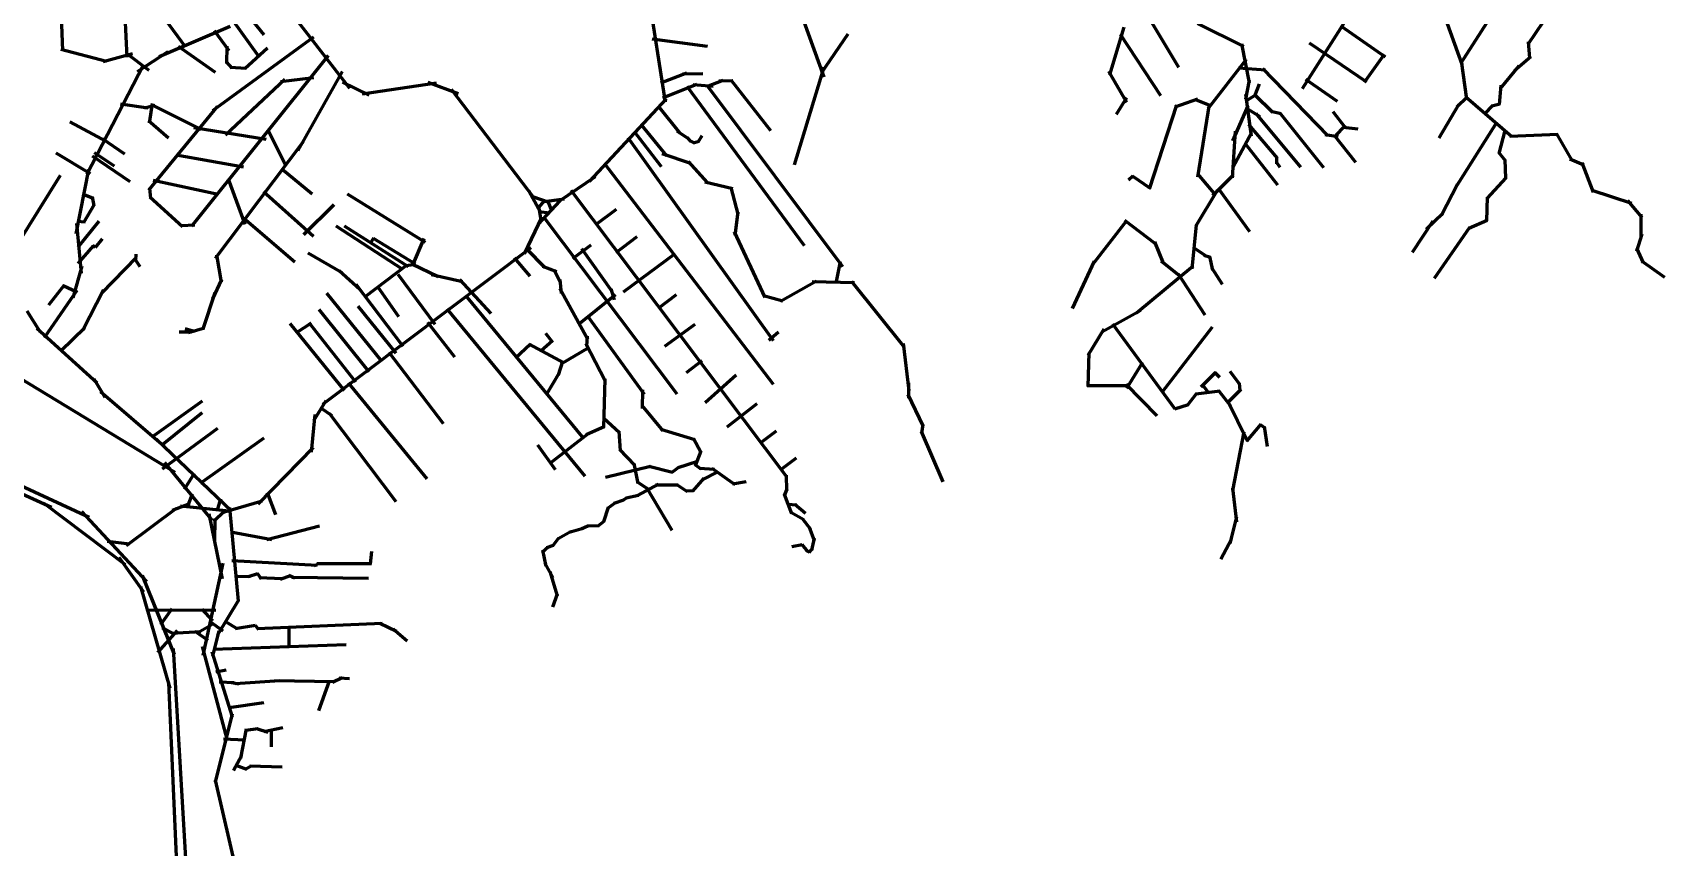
# Model space of a CAD drawing. Header units: inches. Extents: x 723419 to 759401, y 6910722 to 6968430.
# Drawn here: x 743592 to 747427, y 6942384 to 6944299 of the extents above; entities that cross this region are included whole.
import ezdxf

# ---------------------------------------------------------------- set-up
doc = ezdxf.new("R2010")
doc.units = ezdxf.units.IN
doc.header["$MEASUREMENT"] = 0
doc.layers.add('Linhas Axiais - Florianopolis', color=6, linetype='Continuous', lineweight=60)

msp = doc.modelspace()

# ---------------------------------------------------------------- linework, layer by layer
at = {"layer": 'Linhas Axiais - Florianopolis', "linetype": 'Continuous', "lineweight": 60}
for p, q in [((746576.1, 6944167.4), (746822.5, 6944555.1)), ((743808.5, 6944458.7), (743949, 6944266.5)), ((745033.4, 6944421.1), (745077.9, 6944135.4)), ((744158, 6944398.1), (744336.2, 6944167.9)), ((747044.1, 6944376.1), (746948.7, 6944226.6)), ((743658.9, 6944338), (743661.7, 6944255.9)), ((743808.4, 6944337.8), (743812.7, 6944241.2)), ((744123.5, 6944242.4), (744061.5, 6944328.3)), ((744135.6, 6944293.6), (744087.9, 6944352.3)), ((746285.7, 6944216.7), (746210.1, 6944341.8)), ((746906.1, 6944348.1), (746950.7, 6944224.6)), ((747106.3, 6944271.3), (747160.3, 6944351.4)), ((743889.3, 6944242.3), (744055.6, 6944313.9)), ((744015.2, 6944115.3), (744252.3, 6944288.7)), ((744017.8, 6944303.5), (744052.5, 6944256.7)), ((745404.3, 6944324.5), (745451.1, 6944194.8)), ((745507.8, 6944295.2), (745445, 6944203.6)), ((746123.4, 6944199.4), (746157.2, 6944311)), ((746243.2, 6944149.6), (746148.1, 6944293.9)), ((746329.4, 6944319.6), (746438.6, 6944265.7)), ((746666.7, 6944313.5), (746770.6, 6944241.4)), ((743765, 6944230.7), (743657.5, 6944258.7)), ((743810.8, 6944251.4), (743864.8, 6944210.2)), ((743837.6, 6944207.2), (743910.4, 6944253.8)), ((744021, 6944204.5), (743934.3, 6944265.8)), ((744047.8, 6944267), (744047.5, 6944226.1)), ((744143.7, 6944262.4), (744090, 6944213.5)), ((745177.9, 6944265.7), (745047.8, 6944282.9)), ((746432.7, 6944272.3), (746450.5, 6944180.5)), ((746592.2, 6944274.4), (746726.3, 6944182.6)), ((747110.4, 6944238.4), (747107.2, 6944277)), ((743718.6, 6943965.4), (743852.2, 6944222.9)), ((743757.5, 6944230.3), (743826.3, 6944249.2)), ((744286.4, 6944244.8), (743965.1, 6943843.6)), ((744046.4, 6944230), (744059.5, 6944215.2)), ((744055.8, 6944217), (744093.1, 6944214.8)), ((745381.9, 6943987.5), (745452, 6944217.6)), ((746354.5, 6944119.9), (746444.8, 6944236.1)), ((746425.9, 6944215.7), (746489.5, 6944211.3)), ((746482.4, 6944214), (746635.8, 6944056.2)), ((746722.1, 6944182.2), (746768.7, 6944247.7)), ((746949.5, 6944232.1), (746961.6, 6944142.4)), ((747041.2, 6944167.2), (747085.6, 6944220.3)), ((747074.4, 6944209.2), (747112.6, 6944242.7)), ((744184.2, 6944188.7), (744044.7, 6944057.3)), ((744174.7, 6944183.6), (744252.4, 6944192.9)), ((744319.2, 6944207), (744214.7, 6944021.6)), ((744320.1, 6944181.8), (744382.2, 6944151.3)), ((744541.1, 6944180), (744366.4, 6944153.7)), ((744592.8, 6944154.6), (744521.2, 6944181.7)), ((745128, 6944203), (745067.4, 6944179.8)), ((745072.7, 6944144.9), (745152.3, 6944177.1)), ((745166.6, 6944201.9), (745118.8, 6944200.7)), ((745144.4, 6944176.3), (745191.3, 6944172.9)), ((745213.9, 6944186), (745175.3, 6944170.8)), ((745176.5, 6944174.8), (745494.8, 6943749)), ((745237.3, 6944184.9), (745204.4, 6944184.2)), ((745326.8, 6944068), (745233.6, 6944187.1)), ((746163.7, 6944134.4), (746120.8, 6944207.2)), ((746450.8, 6944187), (746442.3, 6944142.5)), ((746474.1, 6944177.2), (746463.5, 6944149.4)), ((746658.6, 6944136.8), (746583.9, 6944188)), ((747039, 6944129.9), (747042.9, 6944174.7)), ((744575.3, 6944165.9), (744769.9, 6943909.9)), ((744900.5, 6943948.7), (745081, 6944142.8)), ((745405.8, 6943797.4), (745130, 6944171.6)), ((746139.2, 6944107.1), (746163, 6944146.1)), ((746277.1, 6944124.4), (746330.3, 6944142.6)), ((746324.7, 6944141.7), (746361.7, 6944126.2)), ((746442.5, 6944153.8), (746455.6, 6944055.2)), ((746466.4, 6944152.1), (746443.2, 6944137.7)), ((746506.5, 6944110.9), (746463.9, 6944152.7)), ((746939, 6944123.9), (746963.4, 6944147.9)), ((746959.8, 6944147.6), (747068.2, 6944054.3)), ((743798.2, 6944131.1), (743862.8, 6944121.7)), ((743854.7, 6944121.4), (743879.3, 6944128.2)), ((744025, 6944124.6), (743863.6, 6943928.6)), ((743872.5, 6944131.9), (743865.6, 6944086)), ((743870.3, 6944129.3), (743987.5, 6944070.5)), ((745061.9, 6944125.7), (745112.9, 6944061.9)), ((746216.3, 6943931.5), (746281.2, 6944128.9)), ((746330, 6943958.8), (746357.8, 6944130.1)), ((746412.6, 6944044.3), (746448.6, 6944126.7)), ((746477.1, 6944100.5), (746444.1, 6944120.8)), ((746572.3, 6943982.1), (746467.2, 6944108.5)), ((746525.5, 6944107.4), (746502.9, 6944112.8)), ((746626.1, 6943980.9), (746522.7, 6944109.7)), ((746647.4, 6944112.8), (746676.5, 6944075.3)), ((746897.1, 6944051), (746943.7, 6944129.9)), ((747003.6, 6944106.7), (747024.1, 6944127.9)), ((747021.3, 6944126.8), (747040.3, 6944130.9)), ((743679, 6944088.9), (743765.3, 6944042.7)), ((743910.7, 6944050.3), (743864, 6944091)), ((743970.1, 6944075.7), (744140.3, 6944047.9)), ((744186.4, 6943985.3), (744144.9, 6944069.2)), ((745069.7, 6943983.4), (745006, 6944065.7)), ((745021.7, 6944081.7), (745081.7, 6944009.3)), ((745106, 6944067.9), (745132.1, 6944050)), ((746418.3, 6944066.6), (746410.6, 6943957)), ((746456.1, 6944062.7), (746412.2, 6943981.4)), ((746517.4, 6944003.2), (746450.1, 6944082.6)), ((746629.1, 6944058.8), (746659.9, 6944054.4)), ((746652, 6944053.8), (746677.3, 6944081.3)), ((746671.4, 6944076.5), (746705.9, 6944072.5)), ((747033, 6944087.7), (746935.2, 6943932.9)), ((747038.2, 6944014.4), (747052.9, 6944068.8)), ((747063.7, 6944055.3), (747176.5, 6944059.8)), ((747173.2, 6944060.3), (747208.8, 6943999.7)), ((743808.6, 6944012.9), (743755.5, 6944048.8)), ((744021.7, 6943768.7), (744228.5, 6944042.6)), ((745333, 6943574.5), (744991.4, 6944051.3)), ((745129.8, 6944052.3), (745138, 6944042.9)), ((745135.2, 6944045.3), (745146.6, 6944039.8)), ((745145, 6944039.6), (745157.5, 6944043.1)), ((745156.6, 6944042.4), (745164.8, 6944056.6)), ((746517.9, 6943940), (746441.3, 6944038)), ((746701.9, 6943993.4), (746651, 6944057.5)), ((743646.1, 6944016.4), (743727.1, 6943967.1)), ((743820.5, 6943947.6), (743732.1, 6944008.3)), ((743784.3, 6943984.7), (743737.2, 6944015.9)), ((743929.2, 6944011.4), (744087, 6943983.2)), ((745332.5, 6943471.3), (744935.5, 6943990.8)), ((745070.3, 6944014.8), (745137.6, 6943991.6)), ((745132.1, 6943995.3), (745176.7, 6943946.2)), ((746523.5, 6943981.4), (746515.1, 6943993.7)), ((746516.1, 6943990.4), (746516.1, 6944006.3)), ((747053.5, 6943997), (747038, 6944016.5)), ((747054.1, 6943955.5), (747052.2, 6944000)), ((747204.4, 6944002.2), (747237.2, 6943987.8)), ((747232.5, 6943993.1), (747259.1, 6943923.3)), ((743656.1, 6943962.4), (743504.3, 6943720)), ((743722.9, 6943976.9), (743693, 6943826)), ((744027.7, 6943917.9), (743875.1, 6943951.3)), ((744051, 6943954.6), (744090.1, 6943848.4)), ((744248.3, 6943918.9), (744177.1, 6943977.8)), ((744829.1, 6943902.2), (744914.3, 6943960.1)), ((745171.4, 6943948), (745237.3, 6943931.8)), ((746167.3, 6943952.4), (746177.4, 6943961.8)), ((746175.5, 6943961.8), (746218.1, 6943932.6)), ((746329.4, 6943966.9), (746371.8, 6943916.9)), ((746365.1, 6943915.4), (746414, 6943964)), ((747010.5, 6943909), (747054.7, 6943957.1)), ((743708.7, 6943919.4), (743733.6, 6943909.6)), ((743731.8, 6943912.3), (743735.4, 6943891.3)), ((743866.2, 6943933.3), (743868.2, 6943908.5)), ((743867.3, 6943912.3), (743944.1, 6943842.5)), ((744252, 6943819.7), (744134, 6943924.3)), ((744330.8, 6943919.6), (744513.9, 6943805.7)), ((744758, 6943927), (744785.2, 6943876.2)), ((744766.3, 6943913), (744805, 6943899.8)), ((744788.3, 6943900.5), (744841.1, 6943907.9)), ((745363.7, 6943255.4), (744857, 6943927.1)), ((745232.6, 6943934.7), (745248.9, 6943871.5)), ((746375.8, 6943927.8), (746324.5, 6943842.7)), ((746379.3, 6943930.3), (746451.9, 6943831.1)), ((746940.6, 6943942.6), (746903.2, 6943869.6)), ((747009.8, 6943856.2), (747011.1, 6943911.5)), ((747255.9, 6943927.9), (747349.5, 6943897.4)), ((742134.1, 6943898.1), (743724.2, 6943159.7)), ((743712.9, 6943853.8), (743735.9, 6943893.5)), ((744299.4, 6943893.7), (744228, 6943823.2)), ((744830.3, 6943903.3), (744778.7, 6943847.4)), ((744792.7, 6943902.2), (744780.5, 6943887.8)), ((744780.7, 6943878), (744806.1, 6943874.9)), ((744786.6, 6943858), (744781.1, 6943890.7)), ((744801.3, 6943903.8), (744811, 6943880.3)), ((744963.2, 6943882.9), (744913.8, 6943845.9)), ((745248.8, 6943877.3), (745241.6, 6943821.8)), ((746905.9, 6943873.5), (746867.2, 6943836)), ((747340.3, 6943903.6), (747373.4, 6943864)), ((747371.6, 6943871.9), (747371.6, 6943818.4)), ((743635.7, 6943182.7), (742138.4, 6943862.6)), ((743695, 6943850.3), (743705.9, 6943733.2)), ((743696.1, 6943855.4), (743715.3, 6943854.2)), ((743746.9, 6943855.3), (743697.4, 6943794.6)), ((743940.3, 6943844.9), (743972.5, 6943846.8)), ((744207.4, 6943758.7), (744088, 6943861.4)), ((744304.1, 6943844.6), (744460.8, 6943742.5)), ((744323.6, 6943844.5), (744474.1, 6943749.1)), ((744747.7, 6943778.4), (744789.1, 6943865.3)), ((745106.1, 6943449.2), (744793, 6943864.9)), ((745240.4, 6943830.6), (745312.6, 6943676.4)), ((746162.6, 6943855.9), (746081.1, 6943751.6)), ((746157.5, 6943857.4), (746230.3, 6943803)), ((746326, 6943846.7), (746315.8, 6943743.3)), ((746834.4, 6943782.2), (746883.1, 6943856)), ((746886.6, 6943721.5), (746969.9, 6943841)), ((746967.2, 6943838.6), (747010.6, 6943857.4)), ((743733.5, 6943797.8), (743698.1, 6943755.8)), ((743738.7, 6943793.3), (743732.8, 6943798)), ((743755, 6943813.8), (743738.2, 6943793.3)), ((744273.5, 6943425.6), (744762.9, 6943793.8)), ((744385.7, 6943804), (744393.7, 6943815.9)), ((744392, 6943815.6), (744490.6, 6943755)), ((744511.2, 6943814.5), (744483.6, 6943750.2)), ((744752.6, 6943790.1), (744794.4, 6943747.5)), ((744903.7, 6943798.8), (744860.3, 6943766.6)), ((744881.5, 6943790.8), (744953.2, 6943690.7)), ((745012, 6943818.6), (744962.1, 6943781.1)), ((746228.2, 6943806.8), (746248.4, 6943756.6)), ((746320.2, 6943793.4), (746348.8, 6943774.1)), ((747373.4, 6943825.2), (747361.2, 6943784.6)), ((747361.3, 6943791.7), (747377.2, 6943757.7)), ((743834.7, 6943769.8), (743753.2, 6943686.2)), ((743844.5, 6943748.4), (743831.5, 6943767.2)), ((743833.9, 6943777.6), (743833.1, 6943762.7)), ((744023.8, 6943776.4), (744034.9, 6943712.2)), ((744238.4, 6943781), (744318.2, 6943734.7)), ((744471.4, 6943752), (744371, 6943675.9)), ((744490.2, 6943753.6), (744465.6, 6943749.7)), ((744545, 6943724.6), (744482.6, 6943754)), ((744760.6, 6943726.5), (744723.8, 6943769.2)), ((744980.2, 6943689.4), (745100.6, 6943778.4)), ((745489.6, 6943760.7), (745479.2, 6943709.6)), ((746086.9, 6943761.3), (746034.7, 6943650.2)), ((746244.3, 6943762.2), (746292.1, 6943723.5)), ((746344.1, 6943775.7), (746358.9, 6943770.9)), ((746357.5, 6943772.3), (746364.4, 6943740.6)), ((747373.2, 6943761.8), (747426.7, 6943723.5)), ((743707.2, 6943750), (743685.8, 6943675.1)), ((744035.7, 6943718.2), (744014.6, 6943672.5)), ((744311.7, 6943739.8), (744360.7, 6943695.6)), ((744450.1, 6943730.8), (744536.7, 6943613.4)), ((744529.2, 6943730.1), (744602.2, 6943713.3)), ((744594.9, 6943718.4), (744668.2, 6943638.6)), ((744789.9, 6943749.9), (744823.1, 6943737.5)), ((744817.5, 6943741.4), (744831.8, 6943711.9)), ((744831, 6943718.3), (744833.5, 6943685.4)), ((745349.2, 6943667.4), (745433.6, 6943715.4)), ((745423.5, 6943713.7), (745523.2, 6943710.9)), ((745516.5, 6943713.7), (745640.2, 6943559)), ((746319.5, 6943749.7), (746186.2, 6943639)), ((746347.1, 6943634.4), (746284.4, 6943730.9)), ((746362.2, 6943746.7), (746387.5, 6943707.3)), ((743619.6, 6943582.2), (743696.4, 6943693.4)), ((743629.2, 6943659.1), (743666.1, 6943705.6)), ((743663.6, 6943704.4), (743695.2, 6943689.5)), ((743758.3, 6943693.7), (743709.5, 6943599.5)), ((743992.6, 6943602.1), (744020.5, 6943688.1)), ((744282.6, 6943686.5), (744411.2, 6943526.3)), ((744462.5, 6943561), (744352.3, 6943706.2)), ((744452.2, 6943630.9), (744402.5, 6943701.1)), ((744608.8, 6943681), (744886.6, 6943344.7)), ((744830.8, 6943697.1), (744896.1, 6943577.5)), ((744873.8, 6943612.9), (744961.4, 6943682.9)), ((744950.5, 6943696.5), (744958.2, 6943670.8)), ((745104.1, 6943682.6), (745061.6, 6943650)), ((745309.5, 6943680.8), (745354.9, 6943668)), ((743578, 6943644.3), (743608.1, 6943595.9)), ((744264.5, 6943647.9), (744381.5, 6943501.3)), ((744356.1, 6943655.6), (744444.8, 6943544.9)), ((744564.8, 6943649), (744889.1, 6943256.4)), ((746104.9, 6943595.7), (746196.6, 6943646.4)), ((743601.3, 6943604.2), (743743, 6943475.7)), ((743657.8, 6943550.3), (743714.1, 6943605.5)), ((743949.8, 6943603.3), (743971.7, 6943597)), ((743957.5, 6943593.8), (743995.7, 6943604.8)), ((744196.3, 6943614.9), (744323.6, 6943457.4)), ((744210.7, 6943593.2), (744246.9, 6943616.2)), ((744240.8, 6943617), (744350.1, 6943477.8)), ((744583.5, 6943536.1), (744520.2, 6943617)), ((744895, 6943633.9), (745028.5, 6943449.2)), ((745077.6, 6943561.3), (745148.8, 6943613.2)), ((746072.4, 6943540.3), (746110.3, 6943602.1)), ((746277.2, 6943413.6), (746130.6, 6943613.6)), ((746364, 6943606.4), (746245.3, 6943452.6)), ((743926.3, 6943264.8), (743411.7, 6943576.9)), ((743936.1, 6943595.1), (743964.8, 6943595.1)), ((744726.4, 6943534), (744760.9, 6943566)), ((744839.9, 6943522.8), (744758.8, 6943566)), ((744813.7, 6943574.2), (744786.4, 6943550.9)), ((744796.9, 6943592.3), (744813.2, 6943571.3)), ((744937.2, 6943479.8), (744892, 6943567.9)), ((744894.7, 6943585.1), (744893.1, 6943561.9)), ((745322.2, 6943575.4), (745344.7, 6943595.3)), ((745637.7, 6943568.5), (745651.3, 6943457.7)), ((744557.1, 6943379.3), (744429.2, 6943547.1)), ((744836.6, 6943525.3), (744826.9, 6943493.2)), ((744833.8, 6943520.3), (744898.6, 6943558.4)), ((745128, 6943499.5), (745165.5, 6943527.6)), ((746074.1, 6943546.2), (746071.4, 6943466.9)), ((746199.9, 6943522.9), (746162.9, 6943462.4)), ((743735.6, 6943485), (743761.3, 6943442.1)), ((744799, 6943447.7), (744829.1, 6943498.5)), ((744936.7, 6943485.1), (744933.1, 6943370.7)), ((745172, 6943429.5), (745244.9, 6943494.3)), ((746372.1, 6943499.6), (746337, 6943465.4)), ((746382, 6943488.1), (746370.1, 6943499.4)), ((746429.2, 6943471.6), (746406.3, 6943501.8)), ((743751.3, 6943454.7), (743900.7, 6943326.8)), ((744333.1, 6943475.7), (744518.3, 6943249.7)), ((745025.3, 6943458.8), (745024.5, 6943414.9)), ((745648.3, 6943447.7), (745684, 6943374.6)), ((745650.2, 6943475.7), (745650.2, 6943439.6)), ((746070, 6943469.5), (746170.1, 6943469.5)), ((746234.8, 6943397.8), (746161.4, 6943472.5)), ((746306.5, 6943423.5), (746328, 6943451.4)), ((746326.1, 6943449.9), (746382.4, 6943457)), ((746339.6, 6943472.9), (746355.5, 6943452.2)), ((746378.6, 6943457.4), (746406.9, 6943421.4)), ((746399.9, 6943428.1), (746431.8, 6943460.3)), ((746429.9, 6943457.7), (746427.8, 6943474.4)), ((743989.6, 6943432.4), (743871.6, 6943348)), ((744252.8, 6943386.9), (744281.8, 6943434.2)), ((744295.3, 6943397.8), (744268.3, 6943417)), ((745023.5, 6943422.1), (745072.4, 6943362.9)), ((745223.6, 6943371.9), (745294.6, 6943426.8)), ((746276.2, 6943414.1), (746308.4, 6943424.7)), ((746399.6, 6943433.6), (746447.1, 6943338)), ((743989.9, 6943405.3), (743893.4, 6943327.7)), ((743897, 6943273.2), (744027.1, 6943369.2)), ((744247, 6943312.4), (744255.9, 6943401)), ((744288.6, 6943404.3), (744445.4, 6943196.5)), ((744892.5, 6943353.9), (744935.1, 6943372.8)), ((744933.3, 6943393.3), (744970.5, 6943358.9)), ((745683.6, 6943377.6), (745680.8, 6943356.8)), ((746445.3, 6943338), (746478.8, 6943378.4)), ((746476.6, 6943377.6), (746487.9, 6943369.5)), ((746486.2, 6943372.7), (746492.8, 6943326)), ((743882.7, 6943343.1), (744059.9, 6943173.9)), ((744135.2, 6943345.4), (743985.5, 6943239.1)), ((744778.4, 6943330.1), (744819.6, 6943272)), ((744807.8, 6943286.4), (744899, 6943357.2)), ((744969, 6943361.6), (744972.1, 6943315.4)), ((745068, 6943366.3), (745148.2, 6943342.3)), ((745144.5, 6943344.8), (745162.1, 6943312.5)), ((745339.4, 6943361.6), (745301.6, 6943333.7)), ((745680.2, 6943360.8), (745730.8, 6943242.5)), ((746438.2, 6943360.3), (746411.6, 6943222.1)), ((744250.5, 6943323.2), (744120.6, 6943190.6)), ((744970.8, 6943318.9), (745006.5, 6943281.6)), ((745109, 6943276.1), (745154.9, 6943291.4)), ((745161.8, 6943314.6), (745148.8, 6943280.7)), ((745386.3, 6943298.3), (745348.3, 6943270.3)), ((744013.8, 6943152.4), (743902.4, 6943288)), ((743948.6, 6943225.2), (743971.9, 6943263.1)), ((744938, 6943253.5), (745044, 6943279.3)), ((745004.7, 6943286.2), (745014.3, 6943238.6)), ((745039.7, 6943279.6), (745095.6, 6943265.5)), ((745094.9, 6943265.4), (745110.6, 6943276.9)), ((745148.2, 6943283.2), (745161.7, 6943273.1)), ((745158.6, 6943275), (745193.9, 6943272.9)), ((745201.9, 6943266.4), (745164.8, 6943247.8)), ((745187.6, 6943275.2), (745242.3, 6943236.7)), ((745362.7, 6943258.7), (745363.3, 6943222.4)), ((744163.5, 6943165), (744143.2, 6943216.6)), ((745011.8, 6943243.5), (745040.9, 6943224.2)), ((745013.5, 6943210.8), (745062.6, 6943237.3)), ((745034.4, 6943229.2), (745094.1, 6943128.9)), ((745109, 6943234.9), (745055.6, 6943235)), ((745130.4, 6943219.5), (745107.1, 6943235.2)), ((745144.2, 6943221.9), (745127.7, 6943220.6)), ((745168.8, 6943251.2), (745142.4, 6943220.5)), ((745268.6, 6943242.7), (745236.5, 6943237.5)), ((745364.3, 6943225.3), (745357.8, 6943210.7)), ((746411.4, 6943228.3), (746420.9, 6943148.9)), ((743618.2, 6943192.7), (743809.3, 6943048.8)), ((743811.8, 6943093.4), (743929.6, 6943180.9)), ((743960.4, 6943191.3), (743919.6, 6943175.5)), ((744053.8, 6943173.7), (743938.8, 6943185.3)), ((743966.6, 6943214), (743956.2, 6943187.5)), ((744033.1, 6943203.1), (744024.5, 6943174.1)), ((744131.2, 6943197.5), (744037.2, 6943169.9)), ((744075.2, 6942962), (744055.1, 6943182.1)), ((744933.7, 6943149.3), (744945, 6943183.5)), ((744943.7, 6943181.2), (744960.8, 6943193.7)), ((744958.3, 6943192.4), (744981, 6943200.3)), ((744979.7, 6943199.6), (744987, 6943205.2)), ((744986.4, 6943204.9), (745015.9, 6943211.7)), ((745357.9, 6943213.8), (745375.2, 6943168.6)), ((745387.7, 6943187.6), (745365.8, 6943189.4)), ((745407.7, 6943168.6), (745382.6, 6943189.7)), ((743706.4, 6943172.8), (743859.1, 6943008.7)), ((744038, 6943014.8), (744006.4, 6943167.4)), ((744043, 6943173.6), (744016.7, 6943149.4)), ((744019.9, 6943156.7), (744018.6, 6943101.4)), ((744266.1, 6943138.4), (744141.9, 6943106.7)), ((744882.7, 6943133), (744896.6, 6943139.7)), ((744895, 6943139.4), (744922.9, 6943139.8)), ((744921, 6943139.1), (744934.5, 6943150.5)), ((745373.3, 6943171.4), (745404, 6943154)), ((745401.3, 6943156.2), (745419.6, 6943131.2)), ((746420.9, 6943160.5), (746405.6, 6943097.8)), ((743819.6, 6943096), (743767.3, 6943102.2)), ((744057.6, 6943125.5), (744153.9, 6943107.1)), ((744814.1, 6943092.7), (744828, 6943111.2)), ((744826.4, 6943109.9), (744857.3, 6943126.7)), ((744852.4, 6943124.8), (744885.4, 6943133.9)), ((745416.9, 6943136.1), (745428.8, 6943104.7)), ((745428.4, 6943110.6), (745422.3, 6943082.5)), ((746384.1, 6943061.2), (746409.1, 6943108.2)), ((743852.5, 6942983.3), (743794.7, 6943064.7)), ((744388.2, 6943079.2), (744385.2, 6943049.1)), ((744789.9, 6943077.9), (744803.6, 6943090.1)), ((744798.2, 6943044.9), (744790.3, 6943081.9)), ((744799.7, 6943088.3), (744815.9, 6943094.3)), ((745376.1, 6943090.6), (745400.4, 6943095.3)), ((745399.5, 6943095.4), (745412.5, 6943079.1)), ((745417.1, 6943077.3), (745409.1, 6943082.3)), ((745424.2, 6943086.6), (745415.6, 6943076.8)), ((743849.3, 6943022.8), (743924.1, 6942836.8)), ((743992.6, 6942834.8), (744039.3, 6943051.4)), ((744059.7, 6943057.6), (744259.9, 6943046.7)), ((744099.1, 6943020.6), (744121, 6943027.7)), ((744119.5, 6943028), (744128.6, 6943015.2)), ((744174.2, 6943014.4), (744197.8, 6943022.9)), ((744193.9, 6943023.2), (744207.8, 6943016.9)), ((744253.1, 6943045.7), (744264.1, 6943051.3)), ((744387.9, 6943050.4), (744259.5, 6943050.4)), ((744814.8, 6943017.4), (744795.3, 6943052.7)), ((744824.9, 6942975), (744808, 6943031.8)), ((743845.3, 6942996.9), (743913.8, 6942757.5)), ((744067.6, 6943020.5), (744102.9, 6943021.4)), ((744178, 6943015.1), (744123.7, 6943017.1)), ((744381.2, 6943015.6), (744201, 6943018)), ((744026.3, 6942882.7), (744076.1, 6942965.1)), ((744814.3, 6942948.8), (744825, 6942979.9)), ((743858.7, 6942941.7), (744022.2, 6942940.9)), ((743918.9, 6942944.2), (743891.9, 6942906.9)), ((743989.5, 6942943.4), (744014.1, 6942915.9)), ((744007, 6942915.6), (744038.5, 6942892.9)), ((744044.9, 6942914.3), (744071.5, 6942897.7)), ((744413, 6942909.6), (744119.5, 6942897.3)), ((744407.5, 6942910.7), (744446.9, 6942891.6)), ((743885.5, 6942841.8), (743932, 6942893.6)), ((743895.8, 6942899.9), (743923.1, 6942885.9)), ((743917.6, 6942887.1), (743986.9, 6942890.8)), ((743973.1, 6942892.1), (744003.5, 6942870.9)), ((743979.9, 6942889), (744012.5, 6942907.2)), ((744014.8, 6942832.8), (744030.2, 6942892.5)), ((744067.7, 6942898), (744115.3, 6942905.6)), ((744114.3, 6942905.7), (744122.4, 6942895.8)), ((744193.7, 6942900.8), (744193.7, 6942853.4)), ((744472.1, 6942868.1), (744438.9, 6942896.8)), ((743921.8, 6942850.8), (743962, 6942169.8)), ((744048.7, 6942637.7), (743990.7, 6942856.1)), ((744061, 6942690.3), (744013.4, 6942843.2)), ((744328.3, 6942859.7), (744015.8, 6942848.6)), ((744046.1, 6942800.1), (744021.8, 6942795.7)), ((743937, 6942192), (743911.6, 6942770.9)), ((744065.1, 6942770), (744029.9, 6942771.6)), ((744059, 6942771), (744075.8, 6942767.7)), ((744172.3, 6942775.2), (744067.5, 6942768.1)), ((744301.3, 6942772.7), (744159.9, 6942774.9)), ((744264.5, 6942705.1), (744289.2, 6942774.7)), ((744296.7, 6942772.3), (744318.7, 6942783.3)), ((744336.1, 6942779.8), (744312.1, 6942781.7)), ((744135.3, 6942723.1), (744053.3, 6942711.3)), ((744060.8, 6942697.2), (744020.6, 6942536.8)), ((744081.1, 6942593.4), (744094.1, 6942661.9)), ((744092.6, 6942659.5), (744121.1, 6942663.3)), ((744118, 6942663.4), (744144, 6942654.3)), ((744179.4, 6942664.4), (744134.8, 6942655.6)), ((744151.9, 6942659.8), (744151.8, 6942620.3)), ((744040.5, 6942638.9), (744090.5, 6942636.3)), ((744064, 6942564.7), (744082.8, 6942599.2)), ((744069.4, 6942576.5), (744094.1, 6942567.4)), ((744091.5, 6942567.8), (744106.9, 6942576.2)), ((744177.8, 6942572.1), (744102.1, 6942574.2)), ((744020.7, 6942541.3), (744072.1, 6942318.1))]:
    msp.add_line(p, q, dxfattribs=at)

doc.saveas('drawing.dxf')
